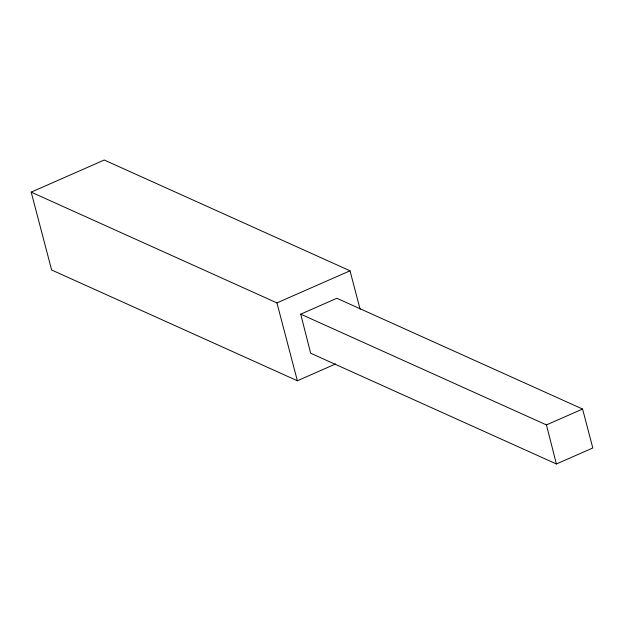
<?xml version="1.0" encoding="UTF-8"?>
<svg xmlns="http://www.w3.org/2000/svg" width="624" height="624" viewBox="0 0 624 624"><rect width="100%" height="100%" fill="white"/><g stroke="black" fill="none" stroke-linecap="round" stroke-linejoin="round"><path stroke-width="0.94" d="M335.681 363.925L297.367 380.765L51.628 269.997L31.2 192.137L104.27 160.025L350.009 270.793L360.103 309.254M31.2 192.137L276.939 302.905L350.009 270.793M300.713 314.161L336.851 298.28L582.59 409.048L592.8 447.977L556.397 463.975L310.658 353.207L300.713 314.161L546.452 424.921L582.59 409.048M276.939 302.905L297.367 380.765M546.452 424.921L556.397 463.975"/></g></svg>
